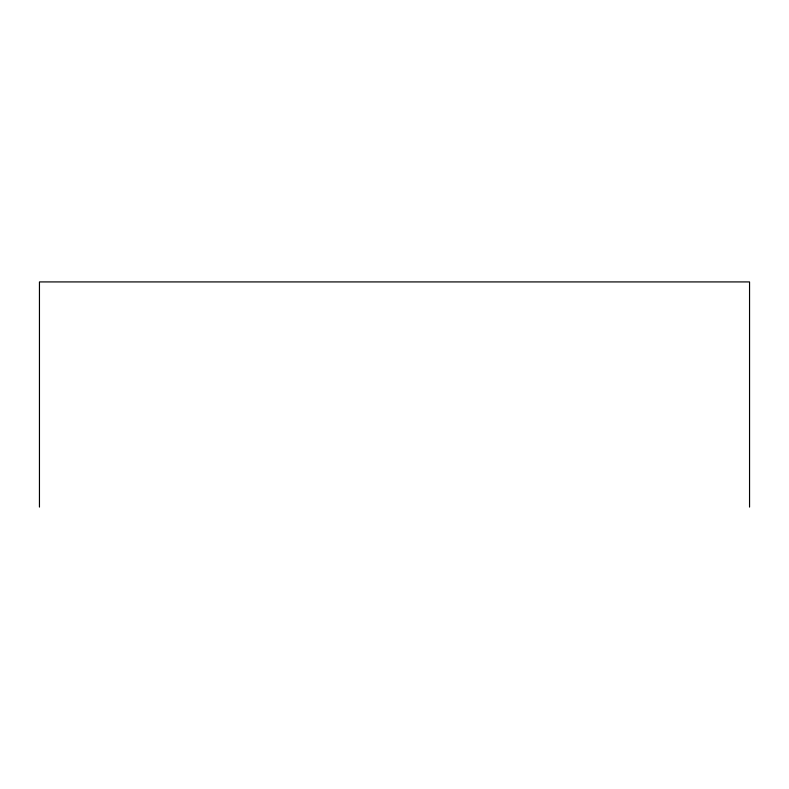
<?xml version="1.0" encoding="UTF-8"?>
<svg xmlns="http://www.w3.org/2000/svg" width="789" height="789" viewBox="0 0 789 789"><rect width="100%" height="100%" fill="white"/><g stroke="black" fill="none" stroke-linecap="round" stroke-linejoin="round"><path stroke-width="1.18" d="M749.55 507.08L749.55 281.92L39.45 281.92L39.45 507.08"/></g></svg>
